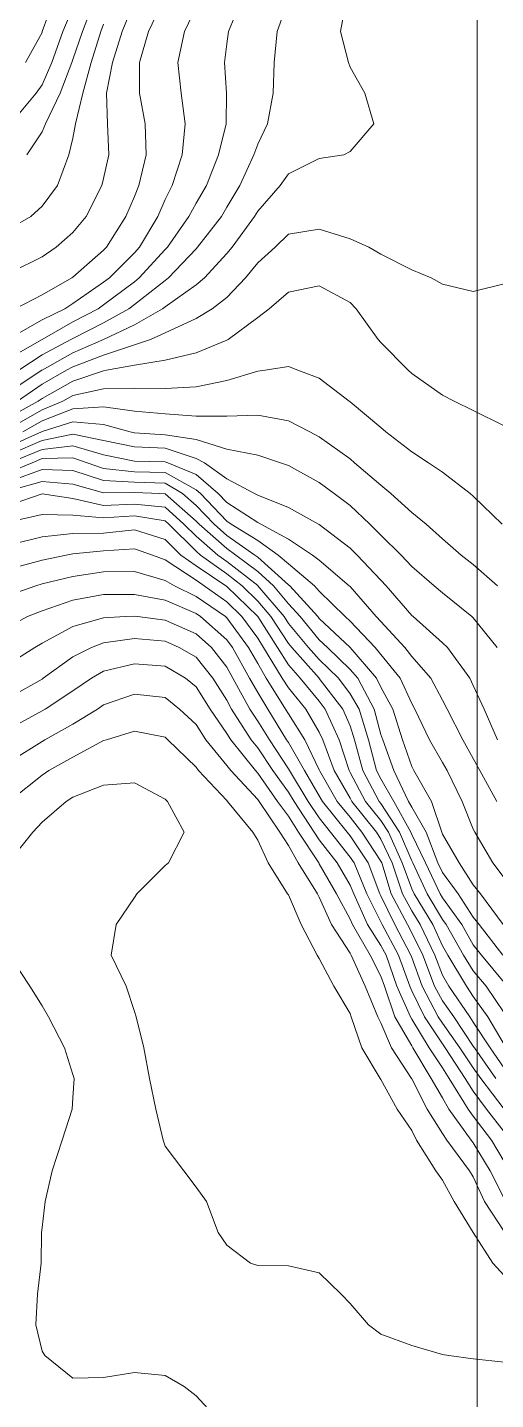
# Model space of a CAD drawing. Header units: centimetres. Extents: x 0 to 642158, y -847 to 649707.
# Drawn here: x 617059.51 to 617067.11, y 620662.04 to 620684.32 of the extents above; entities that cross this region are included whole.
import ezdxf

# ---------------------------------------------------------------- set-up
doc = ezdxf.new("R2010")
doc.units = ezdxf.units.CM
doc.header["$MEASUREMENT"] = 0
doc.layers.add('MEV_grille', color=254, linetype='Continuous', lineweight=9)
doc.layers.add('WAL_topographie 0.5', color=253, linetype='Continuous', lineweight=20)

# ---------------------------------------------------------------- blocks, each defined once
blk = doc.blocks.new('*U112')
at = {"layer": 'MEV_grille', "transparency": 33554687}
blk.add_lwpolyline([(0, 1825.476), (0, -1825.476)], dxfattribs=at)
blk = doc.blocks.new('*U113')
at = {"layer": 'MEV_grille', "color": 0, "linetype": 'ByBlock', "lineweight": -2, "transparency": 16777216}
blk.add_blockref('*U112', (1700, 0), dxfattribs=at)

msp = doc.modelspace()

# ---------------------------------------------------------------- linework, layer by layer
at = {"layer": 'WAL_topographie 0.5'}
for points in [[(617059.25, 620678.421), (617059.748, 620678.75), (617059.75, 620678.752), (617060.25, 620679.036), (617060.747, 620679.25), (617060.75, 620679.251), (617061.25, 620679.486), (617061.707, 620679.75), (617061.75, 620679.783), (617062.25, 620680.138), (617062.385, 620680.25), (617062.75, 620680.647), (617062.835, 620680.75), (617063.201, 620681.25), (617063.25, 620681.332), (617063.615, 620681.75), (617063.75, 620681.941), (617064.25, 620682.189), (617064.648, 620682.25), (617064.75, 620682.303), (617065.134, 620682.75), (617064.989, 620683.25), (617064.75, 620683.671), (617064.722, 620683.75), (617064.595, 620684.25), (617064.688, 620684.75)], [(617059.25, 620678.961), (617059.75, 620679.249), (617059.752, 620679.25), (617060.25, 620679.536), (617060.664, 620679.75), (617060.75, 620679.812), (617061.25, 620680.187), (617061.329, 620680.25), (617061.75, 620680.71), (617061.788, 620680.75), (617062.132, 620681.25), (617062.25, 620681.465), (617062.419, 620681.75), (617062.616, 620682.25), (617062.738, 620682.75), (617062.746, 620683.25), (617062.711, 620683.75), (617062.75, 620684.053), (617062.775, 620684.25), (617062.984, 620684.75)], [(617059.25, 620680.345), (617059.75, 620680.592), (617059.977, 620680.75), (617060.25, 620680.986), (617060.466, 620681.25), (617060.721, 620681.75), (617060.75, 620681.864), (617060.837, 620682.25), (617060.813, 620682.75), (617060.796, 620683.25), (617060.893, 620683.75), (617061.053, 620684.25), (617061.25, 620684.746)], [(617059.25, 620679.282), (617059.75, 620679.569), (617060.12, 620679.75), (617060.25, 620679.834), (617060.75, 620680.18), (617060.843, 620680.25), (617061.25, 620680.659), (617061.333, 620680.75), (617061.628, 620681.25), (617061.75, 620681.522), (617061.865, 620681.75), (617062.027, 620682.25), (617062.074, 620682.75), (617062.008, 620683.25), (617061.954, 620683.75), (617062.065, 620684.25), (617062.25, 620684.646)], [(617059.25, 620682.765), (617059.656, 620683.25), (617059.75, 620683.383), (617059.907, 620683.75), (617060.089, 620684.25), (617060.25, 620684.634)], [(617059.314, 620679.75), (617059.75, 620679.975), (617060.233, 620680.25), (617060.25, 620680.262), (617060.75, 620680.702), (617060.798, 620680.75), (617061.112, 620681.25), (617061.25, 620681.571), (617061.32, 620681.75), (617061.442, 620682.25), (617061.426, 620682.75), (617061.33, 620683.25), (617061.331, 620683.75), (617061.479, 620684.25), (617061.714, 620684.75)], [(617059.372, 620678.75), (617059.75, 620679), (617060.218, 620679.25), (617060.25, 620679.268), (617060.75, 620679.523), (617061.159, 620679.75), (617061.25, 620679.819), (617061.75, 620680.21), (617061.803, 620680.25), (617062.25, 620680.723), (617062.276, 620680.75), (617062.662, 620681.25), (617062.75, 620681.397), (617062.962, 620681.75), (617063.19, 620682.25), (617063.25, 620682.424), (617063.411, 620682.75), (617063.499, 620683.25), (617063.517, 620683.75), (617063.564, 620684.25), (617063.743, 620684.75)], [(617059.483, 620683.75), (617059.75, 620684.237), (617059.755, 620684.25), (617059.939, 620684.75)], [(617059.502, 620682.25), (617059.75, 620682.622), (617059.808, 620682.75), (617060.046, 620683.25), (617060.233, 620683.75), (617060.25, 620683.797), (617060.405, 620684.25), (617060.595, 620684.75)], [(617059.25, 620681.061), (617059.567, 620681.25), (617059.75, 620681.413), (617060, 620681.75), (617060.186, 620682.25), (617060.25, 620682.521), (617060.292, 620682.75), (617060.411, 620683.25), (617060.545, 620683.75), (617060.704, 620684.25), (617060.75, 620684.371)], [(617059.354, 620678.25), (617059.75, 620678.523), (617060.149, 620678.75), (617060.25, 620678.807), (617060.75, 620678.997), (617061.25, 620679.161), (617061.509, 620679.25), (617061.75, 620679.358), (617062.25, 620679.593), (617062.513, 620679.75), (617062.75, 620679.933), (617063.055, 620680.25), (617063.25, 620680.493), (617063.532, 620680.75), (617063.75, 620680.962), (617064.25, 620681.043), (617064.75, 620680.886), (617065.052, 620680.75), (617065.25, 620680.636), (617065.75, 620680.38), (617066.068, 620680.25), (617066.25, 620680.151), (617066.75, 620680.028), (617067.25, 620680.154)], [(617059.25, 620678.006), (617059.686, 620678.25), (617059.75, 620678.294), (617060.25, 620678.574), (617060.75, 620678.742), (617060.798, 620678.75), (617061.25, 620678.834), (617061.75, 620678.915), (617062.25, 620679.035), (617062.75, 620679.239), (617062.77, 620679.25), (617063.25, 620679.608), (617063.439, 620679.75), (617063.75, 620680.018), (617064.25, 620680.124), (617064.75, 620679.852), (617064.849, 620679.75), (617065.207, 620679.25), (617065.25, 620679.199), (617065.694, 620678.75), (617065.75, 620678.699), (617066.25, 620678.344), (617066.438, 620678.25), (617066.75, 620678.095), (617067.25, 620677.849)], [(617059.25, 620677.821), (617059.75, 620678.108), (617060.09, 620678.25), (617060.25, 620678.339), (617060.75, 620678.45), (617061.25, 620678.462), (617061.75, 620678.454), (617062.25, 620678.484), (617062.75, 620678.583), (617063.25, 620678.738), (617063.37, 620678.75), (617063.75, 620678.813), (617063.904, 620678.75), (617064.25, 620678.62), (617064.735, 620678.25), (617064.75, 620678.24), (617065.25, 620677.819), (617065.332, 620677.75), (617065.75, 620677.426), (617066.021, 620677.25), (617066.25, 620677.096), (617066.7, 620676.75), (617066.75, 620676.706), (617067.217, 620676.25)], [(617059.437, 620677.75), (617059.75, 620677.932), (617060.25, 620678.122), (617060.75, 620678.159), (617061.25, 620678.087), (617061.75, 620678.042), (617062.25, 620678.007), (617062.75, 620678.003), (617063.25, 620678.02), (617063.75, 620677.928), (617064.094, 620677.75), (617064.25, 620677.67), (617064.75, 620677.312), (617064.824, 620677.25), (617065.25, 620676.884), (617065.409, 620676.75), (617065.75, 620676.442), (617065.982, 620676.25), (617066.25, 620676.016), (617066.554, 620675.75), (617066.75, 620675.596), (617067.142, 620675.25)], [(617059.25, 620677.53), (617059.739, 620677.75), (617059.75, 620677.756), (617060.25, 620677.915), (617060.75, 620677.871), (617061.183, 620677.75), (617061.25, 620677.735), (617061.75, 620677.703), (617062.25, 620677.624), (617062.75, 620677.468), (617063.25, 620677.371), (617063.619, 620677.25), (617063.75, 620677.202), (617064.25, 620676.927), (617064.493, 620676.75), (617064.75, 620676.557), (617065.072, 620676.25), (617065.25, 620676.075), (617065.577, 620675.75), (617065.75, 620675.563), (617066.113, 620675.25), (617066.25, 620675.134), (617066.728, 620674.75), (617066.75, 620674.73), (617067.136, 620674.25)], [(617059.25, 620677.394), (617059.75, 620677.609), (617060.25, 620677.712), (617060.75, 620677.612), (617061.25, 620677.506), (617061.75, 620677.484), (617062.25, 620677.317), (617062.386, 620677.25), (617062.75, 620676.986), (617063.198, 620676.75), (617063.25, 620676.723), (617063.75, 620676.521), (617064.239, 620676.25), (617064.25, 620676.244), (617064.75, 620675.864), (617064.866, 620675.75), (617065.25, 620675.34), (617065.334, 620675.25), (617065.75, 620674.769), (617065.773, 620674.75), (617066.25, 620674.326), (617066.33, 620674.25), (617066.693, 620673.75), (617066.75, 620673.63), (617066.926, 620673.25), (617067.14, 620672.75)], [(617059.25, 620677.258), (617059.75, 620677.462), (617060.25, 620677.521), (617060.75, 620677.375), (617061.25, 620677.277), (617061.75, 620677.265), (617061.79, 620677.25), (617062.25, 620677.057), (617062.611, 620676.75), (617062.75, 620676.604), (617063.25, 620676.278), (617063.301, 620676.25), (617063.75, 620676.006), (617064.141, 620675.75), (617064.25, 620675.666), (617064.737, 620675.25), (617064.75, 620675.238), (617065.175, 620674.75), (617065.25, 620674.669), (617065.637, 620674.25), (617065.75, 620674.105), (617066.06, 620673.75), (617066.25, 620673.393), (617066.328, 620673.25), (617066.58, 620672.75), (617066.75, 620672.446), (617066.853, 620672.25), (617067.131, 620671.75)], [(617059.25, 620677.107), (617059.588, 620677.25), (617059.75, 620677.316), (617060.25, 620677.329), (617060.483, 620677.25), (617060.75, 620677.156), (617061.25, 620677.101), (617061.75, 620677.09), (617062.25, 620676.809), (617062.32, 620676.75), (617062.75, 620676.298), (617062.821, 620676.25), (617063.25, 620675.987), (617063.584, 620675.75), (617063.75, 620675.607), (617064.17, 620675.25), (617064.25, 620675.161), (617064.672, 620674.75), (617064.75, 620674.678), (617065.155, 620674.25), (617065.25, 620674.133), (617065.564, 620673.75), (617065.75, 620673.339), (617065.801, 620673.25), (617066.039, 620672.75), (617066.25, 620672.379), (617066.323, 620672.25), (617066.57, 620671.75), (617066.75, 620671.297), (617066.772, 620671.25), (617067.067, 620670.75), (617067.25, 620670.508)], [(617059.25, 620676.954), (617059.75, 620677.141), (617060.25, 620677.121), (617060.75, 620676.959), (617061.25, 620676.933), (617061.75, 620676.918), (617062.032, 620676.75), (617062.25, 620676.556), (617062.543, 620676.25), (617062.75, 620676.068), (617063.203, 620675.75), (617063.25, 620675.714), (617063.75, 620675.267), (617063.77, 620675.25), (617064.227, 620674.75), (617064.25, 620674.722), (617064.75, 620674.251), (617064.751, 620674.25), (617065.18, 620673.75), (617065.25, 620673.605), (617065.442, 620673.25), (617065.601, 620672.75), (617065.75, 620672.315), (617065.787, 620672.25), (617066.069, 620671.75), (617066.238, 620671.25), (617066.25, 620671.216), (617066.518, 620670.75), (617066.75, 620670.393), (617066.867, 620670.25), (617067.234, 620669.75)], [(617059.25, 620676.802), (617059.75, 620676.943), (617060.25, 620676.902), (617060.75, 620676.761), (617061.25, 620676.765), (617061.664, 620676.75), (617061.75, 620676.746), (617062.25, 620676.3), (617062.298, 620676.25), (617062.75, 620675.854), (617062.897, 620675.75), (617063.25, 620675.484), (617063.509, 620675.25), (617063.75, 620674.956), (617063.941, 620674.75), (617064.25, 620674.374), (617064.382, 620674.25), (617064.75, 620673.893), (617064.873, 620673.75), (617065.142, 620673.25), (617065.25, 620672.837), (617065.28, 620672.75), (617065.459, 620672.25), (617065.7, 620671.75), (617065.75, 620671.657), (617065.983, 620671.25), (617066.176, 620670.75), (617066.25, 620670.596), (617066.506, 620670.25), (617066.75, 620669.871), (617066.847, 620669.75), (617067.231, 620669.25)], [(617059.25, 620676.569), (617059.75, 620676.742), (617060.25, 620676.666), (617060.75, 620676.557), (617061.25, 620676.577), (617061.75, 620676.525), (617062.054, 620676.25), (617062.25, 620676.055), (617062.604, 620675.75), (617062.75, 620675.646), (617063.25, 620675.254), (617063.255, 620675.25), (617063.679, 620674.75), (617063.75, 620674.641), (617064.075, 620674.25), (617064.25, 620674.054), (617064.562, 620673.75), (617064.75, 620673.499), (617064.897, 620673.25), (617065.048, 620672.75), (617065.177, 620672.25), (617065.25, 620672.114), (617065.461, 620671.75), (617065.734, 620671.25), (617065.75, 620671.213), (617065.972, 620670.75), (617066.21, 620670.25), (617066.25, 620670.184), (617066.561, 620669.75), (617066.75, 620669.418), (617066.882, 620669.25), (617067.25, 620668.809)], [(617059.25, 620676.296), (617059.75, 620676.407), (617060.25, 620676.395), (617060.75, 620676.353), (617061.25, 620676.387), (617061.75, 620676.305), (617061.81, 620676.25), (617062.25, 620675.813), (617062.323, 620675.75), (617062.75, 620675.444), (617062.997, 620675.25), (617063.25, 620675.002), (617063.464, 620674.75), (617063.75, 620674.312), (617063.802, 620674.25), (617064.248, 620673.75), (617064.25, 620673.748), (617064.634, 620673.25), (617064.75, 620672.976), (617064.824, 620672.75), (617064.956, 620672.25), (617065.223, 620671.75), (617065.25, 620671.717), (617065.554, 620671.25), (617065.75, 620670.786), (617065.767, 620670.75), (617065.999, 620670.25), (617066.25, 620669.834), (617066.31, 620669.75), (617066.592, 620669.25), (617066.75, 620668.999), (617066.959, 620668.75), (617067.25, 620668.317)], [(617059.25, 620675.923), (617059.75, 620676.048), (617060.25, 620676.098), (617060.75, 620676.108), (617061.25, 620676.162), (617061.75, 620676.003), (617062.005, 620675.75), (617062.25, 620675.575), (617062.735, 620675.25), (617062.75, 620675.24), (617063.25, 620674.75), (617063.25, 620674.75), (617063.57, 620674.25), (617063.75, 620673.967), (617063.941, 620673.75), (617064.25, 620673.376), (617064.347, 620673.25), (617064.573, 620672.75), (617064.733, 620672.25), (617064.75, 620672.221), (617065.001, 620671.75), (617065.25, 620671.44), (617065.374, 620671.25), (617065.597, 620670.75), (617065.75, 620670.332), (617065.788, 620670.25), (617066.092, 620669.75), (617066.25, 620669.406), (617066.338, 620669.25), (617066.639, 620668.75), (617066.75, 620668.584), (617066.987, 620668.25), (617067.25, 620667.803)], [(617059.25, 620675.529), (617059.75, 620675.667), (617060.142, 620675.75), (617060.25, 620675.769), (617060.75, 620675.821), (617061.25, 620675.851), (617061.542, 620675.75), (617061.75, 620675.673), (617062.25, 620675.34), (617062.384, 620675.25), (617062.75, 620674.988), (617062.993, 620674.75), (617063.25, 620674.402), (617063.347, 620674.25), (617063.65, 620673.75), (617063.75, 620673.595), (617064.03, 620673.25), (617064.25, 620672.872), (617064.307, 620672.75), (617064.494, 620672.25), (617064.75, 620671.804), (617064.779, 620671.75), (617065.176, 620671.25), (617065.25, 620671.138), (617065.431, 620670.75), (617065.6, 620670.25), (617065.75, 620669.971), (617065.885, 620669.75), (617066.124, 620669.25), (617066.25, 620668.927), (617066.353, 620668.75), (617066.693, 620668.25), (617066.75, 620668.164), (617067.021, 620667.75), (617067.25, 620667.419)], [(617059.25, 620675.111), (617059.647, 620675.25), (617059.75, 620675.28), (617060.25, 620675.403), (617060.75, 620675.475), (617061.25, 620675.485), (617061.75, 620675.339), (617061.901, 620675.25), (617062.25, 620675.078), (617062.728, 620674.75), (617062.75, 620674.73), (617063.102, 620674.25), (617063.25, 620673.99), (617063.387, 620673.75), (617063.704, 620673.25), (617063.75, 620673.174), (617064.016, 620672.75), (617064.25, 620672.264), (617064.255, 620672.25), (617064.542, 620671.75), (617064.75, 620671.493), (617064.942, 620671.25), (617065.25, 620670.781), (617065.265, 620670.75), (617065.418, 620670.25), (617065.679, 620669.75), (617065.75, 620669.614), (617065.931, 620669.25), (617066.121, 620668.75), (617066.25, 620668.51), (617066.431, 620668.25), (617066.75, 620667.776), (617066.767, 620667.75), (617067.116, 620667.25)], [(617059.25, 620674.607), (617059.516, 620674.75), (617059.75, 620674.843), (617060.25, 620675.015), (617060.75, 620675.107), (617061.25, 620675.11), (617061.75, 620675.016), (617062.25, 620674.801), (617062.324, 620674.75), (617062.75, 620674.374), (617062.841, 620674.25), (617063.12, 620673.75), (617063.25, 620673.52), (617063.413, 620673.25), (617063.72, 620672.75), (617063.75, 620672.704), (617064.011, 620672.25), (617064.25, 620671.841), (617064.302, 620671.75), (617064.702, 620671.25), (617064.75, 620671.189), (617065.042, 620670.75), (617065.234, 620670.25), (617065.25, 620670.218), (617065.475, 620669.75), (617065.737, 620669.25), (617065.75, 620669.215), (617065.919, 620668.75), (617066.181, 620668.25), (617066.25, 620668.148), (617066.53, 620667.75), (617066.75, 620667.421), (617066.87, 620667.25), (617067.25, 620666.752)], [(617059.25, 620674.005), (617059.634, 620674.25), (617059.75, 620674.317), (617060.25, 620674.59), (617060.75, 620674.732), (617061.1, 620674.75), (617061.25, 620674.757), (617061.301, 620674.75), (617061.75, 620674.693), (617062.25, 620674.47), (617062.498, 620674.25), (617062.75, 620673.928), (617062.848, 620673.75), (617063.121, 620673.25), (617063.25, 620673.054), (617063.44, 620672.75), (617063.75, 620672.278), (617063.766, 620672.25), (617064.071, 620671.75), (617064.25, 620671.482), (617064.432, 620671.25), (617064.75, 620670.846), (617064.814, 620670.75), (617065.022, 620670.25), (617065.25, 620669.793), (617065.271, 620669.75), (617065.537, 620669.25), (617065.717, 620668.75), (617065.75, 620668.675), (617065.956, 620668.25), (617066.25, 620667.812), (617066.293, 620667.75), (617066.617, 620667.25), (617066.75, 620667.045), (617066.963, 620666.75), (617067.25, 620666.384)], [(617059.25, 620673.452), (617059.75, 620673.736), (617059.77, 620673.75), (617060.25, 620674.097), (617060.551, 620674.25), (617060.75, 620674.326), (617061.25, 620674.393), (617061.75, 620674.35), (617061.974, 620674.25), (617062.25, 620674.09), (617062.522, 620673.75), (617062.75, 620673.396), (617062.827, 620673.25), (617063.144, 620672.75), (617063.25, 620672.62), (617063.496, 620672.25), (617063.75, 620671.901), (617063.842, 620671.75), (617064.167, 620671.25), (617064.25, 620671.125), (617064.538, 620670.75), (617064.75, 620670.39), (617064.809, 620670.25), (617065.031, 620669.75), (617065.25, 620669.411), (617065.336, 620669.25), (617065.511, 620668.75), (617065.729, 620668.25), (617065.75, 620668.214), (617066.034, 620667.75), (617066.25, 620667.421), (617066.36, 620667.25), (617066.668, 620666.75), (617066.75, 620666.639), (617067.045, 620666.25), (617067.25, 620665.901)], [(617059.25, 620672.946), (617059.75, 620673.222), (617059.799, 620673.25), (617060.25, 620673.547), (617060.554, 620673.75), (617060.75, 620673.862), (617061.25, 620673.984), (617061.75, 620673.947), (617062.081, 620673.75), (617062.25, 620673.612), (617062.479, 620673.25), (617062.75, 620672.853), (617062.813, 620672.75), (617063.213, 620672.25), (617063.25, 620672.21), (617063.571, 620671.75), (617063.75, 620671.509), (617063.913, 620671.25), (617064.241, 620670.75), (617064.25, 620670.736), (617064.532, 620670.25), (617064.75, 620669.837), (617064.787, 620669.75), (617065.075, 620669.25), (617065.25, 620668.912), (617065.306, 620668.75), (617065.475, 620668.25), (617065.75, 620667.782), (617065.77, 620667.75), (617066.067, 620667.25), (617066.25, 620666.934), (617066.355, 620666.75), (617066.716, 620666.25), (617066.75, 620666.206), (617067.023, 620665.75), (617067.25, 620665.303)], [(617059.25, 620672.406), (617059.75, 620672.724), (617059.797, 620672.75), (617060.25, 620673.002), (617060.648, 620673.25), (617060.75, 620673.318), (617061.25, 620673.491), (617061.75, 620673.439), (617061.982, 620673.25), (617062.25, 620672.998), (617062.408, 620672.75), (617062.75, 620672.333), (617062.814, 620672.25), (617063.25, 620671.782), (617063.272, 620671.75), (617063.608, 620671.25), (617063.75, 620671.034), (617063.907, 620670.75), (617064.219, 620670.25), (617064.25, 620670.197), (617064.447, 620669.75), (617064.75, 620669.284), (617064.769, 620669.25), (617064.993, 620668.75), (617065.202, 620668.25), (617065.25, 620668.156), (617065.421, 620667.75), (617065.746, 620667.25), (617065.75, 620667.244), (617066, 620666.75), (617066.25, 620666.355), (617066.32, 620666.25), (617066.687, 620665.75), (617066.75, 620665.652), (617066.931, 620665.25), (617067.25, 620664.765)], [(617059.25, 620671.776), (617059.75, 620672.178), (617059.859, 620672.25), (617060.25, 620672.466), (617060.75, 620672.736), (617060.794, 620672.75), (617061.25, 620672.891), (617061.75, 620672.792), (617061.794, 620672.75), (617062.25, 620672.303), (617062.29, 620672.25), (617062.75, 620671.764), (617062.763, 620671.75), (617063.171, 620671.25), (617063.25, 620671.12), (617063.422, 620670.75), (617063.736, 620670.25), (617063.75, 620670.231), (617063.958, 620669.75), (617064.218, 620669.25), (617064.25, 620669.201), (617064.486, 620668.75), (617064.75, 620668.304), (617064.766, 620668.25), (617064.939, 620667.75), (617065.239, 620667.25), (617065.25, 620667.234), (617065.514, 620666.75), (617065.75, 620666.408), (617065.829, 620666.25), (617066.141, 620665.75), (617066.25, 620665.6), (617066.439, 620665.25), (617066.749, 620664.75), (617066.75, 620664.748), (617067.065, 620664.25), (617067.25, 620664.049)], [(617059.25, 620670.812), (617059.6, 620671.25), (617059.75, 620671.411), (617060.143, 620671.75), (617060.25, 620671.816), (617060.75, 620672.011), (617061.25, 620672.051), (617061.75, 620671.788), (617061.787, 620671.75), (617062.057, 620671.25), (617061.801, 620670.75), (617061.75, 620670.706), (617061.289, 620670.25), (617061.25, 620670.189), (617060.952, 620669.75), (617060.874, 620669.25), (617061.117, 620668.75), (617061.25, 620668.338), (617061.28, 620668.25), (617061.405, 620667.75), (617061.496, 620667.25), (617061.595, 620666.75), (617061.718, 620666.25), (617061.75, 620666.152), (617062.053, 620665.75), (617062.25, 620665.483), (617062.422, 620665.25), (617062.608, 620664.75), (617062.75, 620664.544), (617063.136, 620664.25), (617063.25, 620664.211), (617063.75, 620664.209), (617064.25, 620664.096), (617064.605, 620663.75), (617064.75, 620663.597), (617065.048, 620663.25), (617065.25, 620663.097), (617065.75, 620662.915), (617066.25, 620662.767), (617066.35, 620662.75), (617066.75, 620662.698), (617067.25, 620662.645)], [(617059.25, 620669.21), (617059.552, 620668.75), (617059.75, 620668.431), (617059.855, 620668.25), (617060.117, 620667.75), (617060.25, 620667.315), (617060.27, 620667.25), (617060.25, 620666.937), (617060.238, 620666.75), (617060.076, 620666.25), (617059.916, 620665.75), (617059.8, 620665.25), (617059.75, 620664.829), (617059.739, 620664.75), (617059.737, 620664.25), (617059.679, 620663.75), (617059.648, 620663.25), (617059.75, 620662.821), (617059.796, 620662.75), (617060.25, 620662.386), (617060.75, 620662.392), (617061.25, 620662.475), (617061.75, 620662.426), (617062.056, 620662.25), (617062.25, 620662.097), (617062.569, 620661.75)]]:
    msp.add_lwpolyline(points, dxfattribs=at)

# ---------------------------------------------------------------- block references
at = {"layer": 'MEV_grille', "transparency": 33554687}
msp.add_blockref('*U113', (615366.814, 620593.644), dxfattribs=at)

doc.saveas('drawing.dxf')
